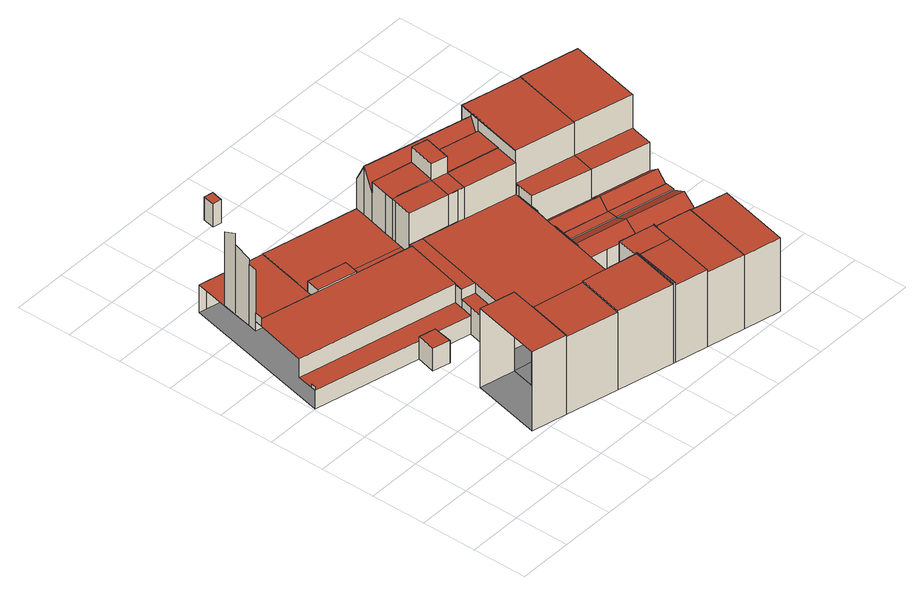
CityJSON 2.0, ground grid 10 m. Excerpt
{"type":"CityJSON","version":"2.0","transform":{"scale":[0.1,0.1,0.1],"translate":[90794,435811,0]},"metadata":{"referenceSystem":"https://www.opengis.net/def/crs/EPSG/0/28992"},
"CityObjects":{
"building1":{"type":"Building","attributes":{"TerrainHeight":0.78,"bron_tex":"UltraCAM-X 10cm juni 2008","voll_tex":"complete","bron_geo":"Lidar 15-30 punten - nov. 2008","status":"1"},"geometry":[{"type":"MultiSurface","lod":"2","boundaries":[[[0,1,2,3,4]],[[5,6,7,8]],[[9,10,11,12]],[[4,3,6,5]],[[3,2,10,9]],[[1,0,8,7]],[[13,14,2,1]],[[14,13,15,16]]],"semantics":{"surfaces":[{"type":"RoofSurface"},{"type":"GroundSurface"},{"type":"WallSurface"}],"values":[0,1,2,2,2,2,2,2]}}]},
"building2":{"type":"Building","attributes":{"TerrainHeight":0.63,"bron_tex":"UltraCAM-X 10cm juni 2008","voll_tex":"complete","bron_geo":"Lidar 15-30 punten - nov. 2008","status":"1"},"geometry":[{"type":"MultiSurface","lod":"2","boundaries":[[[17,18,19,20]],[[21,22,23,24]],[[18,17,21,24]],[[17,20,25,26]],[[20,19,23,22]],[[19,18,24,23]]],"semantics":{"surfaces":[{"type":"RoofSurface"},{"type":"GroundSurface"},{"type":"WallSurface"}],"values":[0,1,2,2,2,2]}}]},
"building3":{"type":"Building","attributes":{"TerrainHeight":0.36,"bron_tex":"UltraCAM-X 10cm juni 2008","voll_tex":"complete","bron_geo":"Lidar 15-30 punten - nov. 2008","status":"1"},"geometry":[{"type":"MultiSurface","lod":"2","boundaries":[[[27,28,29]],[[30,31,32,33,34]],[[35,34,33,36,37,38]],[[39,40,35,41,42,43,44,45,46]],[[47,26,25,48,49,50,51,52,53]],[[54,55,56,57,58,59,60,61,62]],[[63,64,65,66]],[[67,68,69,70,71,22,21,72,73]],[[74,75,47,53]],[[76,77,45,44]],[[78,79,54,62]],[[49,48,71,70]],[[48,25,22,71]],[[26,47,72,21]],[[80,81,39,46]],[[82,83,46,45]],[[27,29,51,50]],[[84,85,86,87]],[[88,89,87,90]],[[33,32,91,92]],[[93,38,41]],[[38,37,67,94]],[[36,33,92,95]],[[43,42,96,73]],[[42,41,94,96]],[[62,61,40,39]],[[60,59,31,30]],[[58,57,28,97]],[[57,56,29,28]],[[56,55,52,51]],[[63,66,35,40]],[[66,65,34,35]],[[65,64,30,34]],[[64,63,61,60]],[[98,99,50,49]]],"semantics":{"surfaces":[{"type":"RoofSurface"},{"type":"GroundSurface"},{"type":"WallSurface"}],"values":[0,0,0,0,0,0,0,1,2,2,2,2,2,2,2,2,2,2,2,2,2,2,2,2,2,2,2,2,2,2,2,2,2,2,2]}}]},
"building4":{"type":"Building","attributes":{"TerrainHeight":1.2,"bron_tex":"UltraCAM-X 10cm juni 2008","voll_tex":"complete","bron_geo":"Lidar 15-30 punten - nov. 2008","status":"1"},"geometry":[{"type":"MultiSurface","lod":"2","boundaries":[[[100,101,102]],[[16,15,103,104]],[[12,11,105,106]],[[107,108,109,110,111]],[[112,7,6,113]],[[12,106,102,101]],[[106,105,107,111]],[[105,11,114,115]],[[111,110,100,102]],[[108,107,115,116]],[[16,104,116,114]],[[103,15,7,112]]],"semantics":{"surfaces":[{"type":"RoofSurface"},{"type":"GroundSurface"},{"type":"WallSurface"}],"values":[0,0,0,0,1,2,2,2,2,2,2,2]}}]},
"building5":{"type":"Building","attributes":{"TerrainHeight":0.9,"bron_tex":"UltraCAM-X 10cm juni 2008","voll_tex":"complete","bron_geo":"Lidar 15-30 punten - nov. 2008","status":"1"},"geometry":[{"type":"MultiSurface","lod":"2","boundaries":[[[117,118,119,120]],[[121,122,123,124]],[[125,126,112,113]],[[124,123,109,108]],[[121,124,116,127]],[[118,117,104,103]],[[117,120,127,116]],[[119,118,112,126]]],"semantics":{"surfaces":[{"type":"RoofSurface"},{"type":"GroundSurface"},{"type":"WallSurface"}],"values":[0,0,1,2,2,2,2,2]}}]},
"building6":{"type":"Building","attributes":{"TerrainHeight":0.35,"bron_tex":"UltraCAM-X 10cm juni 2008","voll_tex":"complete","bron_geo":"Lidar 15-30 punten - nov. 2008","status":"1"},"geometry":[{"type":"MultiSurface","lod":"2","boundaries":[[[128,129,130,131]],[[132,133,134,135]],[[129,128,132,135]],[[128,131,133,132]],[[131,130,134,133]],[[130,129,135,134]]],"semantics":{"surfaces":[{"type":"RoofSurface"},{"type":"GroundSurface"},{"type":"WallSurface"}],"values":[0,1,2,2,2,2]}}]},
"building7":{"type":"Building","attributes":{"TerrainHeight":0.68,"bron_tex":"UltraCAM-X 10cm juni 2008","voll_tex":"complete","bron_geo":"Lidar 15-30 punten - nov. 2008","status":"1"},"geometry":[{"type":"MultiSurface","lod":"2","boundaries":[[[136,137,138,139]],[[140,141,142,143]],[[144,145,146,147,148]],[[149,150,151]],[[125,152,153,126]],[[150,149,122,121]],[[151,150,127,154]],[[137,136,120,119]],[[136,139,154,127]],[[139,138,140,143]],[[138,137,126,155]],[[143,142,145,144]],[[142,141,156,157]],[[141,140,155,153]],[[144,148,149,151]],[[148,147,152,125]],[[146,145,157,158]]],"semantics":{"surfaces":[{"type":"RoofSurface"},{"type":"GroundSurface"},{"type":"WallSurface"}],"values":[0,0,0,0,1,2,2,2,2,2,2,2,2,2,2,2,2]}}]},
"building8":{"type":"Building","attributes":{"TerrainHeight":0.31,"bron_tex":"UltraCAM-X 10cm juni 2008","voll_tex":"complete","bron_geo":"Lidar 15-30 punten - nov. 2008","status":"1"},"geometry":[{"type":"MultiSurface","lod":"2","boundaries":[[[159,160,161,99,98]],[[162,163,164,165,166,167,168,169,170,171,172,173]],[[28,27,173,172,174,175,97]],[[176,177,178]],[[37,36,179]],[[180,181,182,183]],[[184,89,185,186,187]],[[188,189,190,89,88]],[[189,191,192,190]],[[191,193,194,192]],[[195,196,197,198]],[[199,200,201,202,203,204,205]],[[205,204,206,207]],[[208,209,208,210]],[[211,212,213]],[[214,215,125,113,6,70,69,68,67,216]],[[180,183,186,185]],[[183,182,201,200]],[[182,181,195,198]],[[181,180,190,192]],[[209,208,170,169]],[[208,210,171,170]],[[213,212,217,218]],[[219,211,206,204]],[[212,219,204,202]],[[162,173,161,160]],[[172,220,221,222]],[[168,167,223,224]],[[167,166,225,226]],[[165,164,125,215]],[[164,163,123,122]],[[163,162,110,109]],[[175,174,178,177]],[[174,172,222,227]],[[173,27,99,161]],[[89,184,85,84]],[[184,187,228,86]],[[187,186,200,199]],[[185,229,190]],[[188,88,90,227]],[[189,188,227,230]],[[231,189,230,221]],[[191,231,220,232]],[[194,193,218,233]],[[193,191,232,171]],[[198,197,202,201]],[[197,196,233,217]],[[196,195,192,194]],[[177,176,32,31]],[[176,178,227,91]],[[179,36,95,228]],[[59,58,97,175]],[[234,235,236,223]],[[159,98,70,6]],[[160,159,101,100]],[[199,205,237,179]],[[205,207,37,237]],[[207,206,216,67]]],"semantics":{"surfaces":[{"type":"RoofSurface"},{"type":"GroundSurface"},{"type":"WallSurface"}],"values":[0,0,0,0,0,0,0,0,0,0,0,0,0,0,0,1,2,2,2,2,2,2,2,2,2,2,2,2,2,2,2,2,2,2,2,2,2,2,2,2,2,2,2,2,2,2,2,2,2,2,2,2,2,2,2,2,2,2]}}]},
"building9":{"type":"Building","attributes":{"TerrainHeight":0.52,"bron_tex":"UltraCAM-X 10cm juni 2008","voll_tex":"complete","bron_geo":"Lidar 15-30 punten - nov. 2008","status":"1"},"geometry":[{"type":"MultiSurface","lod":"2","boundaries":[[[238,239,240,241,242,243]],[[152,244,245,153]],[[239,246,158,156]],[[243,242,247,152]],[[242,241,244,247]],[[241,240,248,249]],[[240,239,153,245]],[[250,251,147,252]],[[253,250,252,146]],[[251,253,246,243]]],"semantics":{"surfaces":[{"type":"RoofSurface"},{"type":"GroundSurface"},{"type":"WallSurface"}],"values":[0,1,2,2,2,2,2,2,2,2]}}]},
"building10":{"type":"Building","attributes":{"TerrainHeight":0.61,"bron_tex":"UltraCAM-X 10cm juni 2008","voll_tex":"complete","bron_geo":"Lidar 15-30 punten - nov. 2008","status":"1"},"geometry":[{"type":"MultiSurface","lod":"2","boundaries":[[[254,249,248,255,256]],[[244,257,258,245]],[[249,254,259,244]],[[254,256,257,259]],[[255,248,245,258]]],"semantics":{"surfaces":[{"type":"RoofSurface"},{"type":"GroundSurface"},{"type":"WallSurface"}],"values":[0,1,2,2,2]}}]},
"building11":{"type":"Building","attributes":{"TerrainHeight":0.16,"bron_tex":"UltraCAM-X 10cm juni 2008","voll_tex":"complete","bron_geo":"Lidar 15-30 punten - nov. 2008","status":"1"},"geometry":[{"type":"MultiSurface","lod":"2","boundaries":[[[260,261,262]],[[263,264,265]],[[266,267,268,269]],[[270,271,272,273,267,266]],[[274,275,276,277,278]],[[278,277,279,280]],[[281,282,283,284,285]],[[286,287,288,289,290,291,292]],[[293,294,295,296,297]],[[216,298,299,300,301,302,303,215,214]],[[289,288,260,262]],[[288,287,208,209]],[[287,286,210,208]],[[290,289,280,279]],[[297,304,305,213]],[[306,296,211,219]],[[304,306,219,305]],[[296,295,298,216]],[[295,294,299,298]],[[293,297,286,292]],[[261,260,169,168]],[[262,261,224,307]],[[264,263,166,165]],[[263,265,281,285]],[[265,308,266,269]],[[308,264,270,266]],[[273,272,309,302]],[[272,271,303,309]],[[271,270,215,303]],[[275,274,235,234]],[[274,278,310,236]],[[278,280,307,310]],[[285,284,226,225]],[[284,283,276,275]],[[282,281,269,268]]],"semantics":{"surfaces":[{"type":"RoofSurface"},{"type":"GroundSurface"},{"type":"WallSurface"}],"values":[0,0,0,0,0,0,0,0,0,1,2,2,2,2,2,2,2,2,2,2,2,2,2,2,2,2,2,2,2,2,2,2,2,2,2]}}]},
"building12":{"type":"Building","attributes":{"TerrainHeight":0.13,"bron_tex":"UltraCAM-X 10cm juni 2008","voll_tex":"complete","bron_geo":"Lidar 15-30 punten - nov. 2008","status":"1"},"geometry":[{"type":"MultiSurface","lod":"2","boundaries":[[[268,267,311,312]],[[267,273,313,314,311]],[[277,276,315,316]],[[317,277,316,318]],[[283,282,319,320]],[[292,291,290,321,322,323]],[[324,325,326,327,328,329]],[[299,330,331,332,333,334,335,302,301,300]],[[321,290,317,318]],[[329,328,294,293]],[[328,327,330,299]],[[327,326,331,330]],[[324,329,292,323]],[[314,313,335,334]],[[313,273,302,335]],[[317,279,277]],[[283,320,315,276]],[[319,282,268,312]]],"semantics":{"surfaces":[{"type":"RoofSurface"},{"type":"GroundSurface"},{"type":"WallSurface"}],"values":[0,0,0,0,0,0,0,1,2,2,2,2,2,2,2,2,2,2]}}]}
},
"vertices":[
[175,115,155],[238,100,155],[258,185,155],[267,227,155],[204,242,155],[204,242,0],[267,227,0],[238,100,0],[175,115,0],[267,227,120],[258,185,120],[258,185,116],[267,227,116],[238,100,156],[258,185,156],[238,100,152],[258,185,152],
[196,356,44],[188,322,44],[219,314,44],[226,349,44],[196,356,0],[226,349,0],[219,314,0],[188,322,0],[226,349,36],[196,356,36],
[298,357,72],[302,373,72],[301,372,72],[224,503,55],[327,479,55],[331,497,55],[333,505,55],[230,529,55],[159,545,55],[342,545,55],[359,616,55],[185,656,55],[37,546,55],[153,519,55],[185,656,54],[81,680,54],[68,683,54],[54,621,54],[48,595,55],[41,562,55],[4,400,36],[227,349,36],[292,334,36],[298,357,36],[301,372,36],[12,439,36],[6,409,36],[34,532,74],[12,439,73],[301,372,73],[302,373,73],[326,475,74],[327,479,74],[224,503,74],[153,519,74],[37,546,74],[153,519,77],[224,503,77],[230,529,77],[159,545,77],[359,616,0],[326,475,0],[302,373,0],[292,334,0],[227,349,0],[4,400,0],[68,683,0],[6,409,43],[4,400,43],[54,621,199],[48,595,214],[37,546,91],[34,532,91],[41,562,175],[37,546,175],[48,595,192],[41,562,186],[338,528,133],[342,544,133],[342,544,0],[338,528,0],[336,520,134],[338,528,134],[336,520,0],[331,497,0],[333,505,0],[165,571,55],[185,656,0],[342,545,0],[81,680,0],[326,475,72],[292,334,52],[298,357,52],
[293,222,43],[267,227,43],[293,221,43],[333,78,152],[354,165,152],[283,179,116],[293,221,116],[283,179,63],[354,165,63],[364,208,63],[293,222,63],[293,221,63],[333,78,0],[364,208,0],[258,185,0],[283,179,0],[354,165,0],
[354,165,155],[333,78,155],[435,54,155],[456,144,155],[456,144,66],[466,186,66],[364,208,66],[354,165,66],[466,186,0],[435,54,0],[456,144,0],
[241,818,46],[237,797,46],[252,794,46],[257,815,46],[241,818,0],[257,815,0],[252,794,0],[237,797,0],
[456,144,157],[435,54,157],[439,53,157],[457,143,157],[439,53,151],[499,40,151],[520,130,151],[457,143,151],[457,143,150],[520,130,150],[528,163,150],[530,172,150],[466,186,150],[466,186,69],[456,144,69],[457,143,69],[530,172,0],[499,40,0],[457,143,0],[439,53,0],[499,40,144],[520,130,144],[528,163,144],
[267,227,52],[293,222,52],[323,351,52],[293,222,72],[364,208,72],[466,186,72],[490,287,72],[503,344,72],[505,355,72],[513,387,72],[523,433,72],[524,438,72],[524,439,72],[353,480,72],[323,351,72],[328,486,72],[327,479,72],[331,497,56],[327,479,56],[328,486,56],[350,577,55],[410,511,166],[439,504,166],[451,553,166],[422,560,166],[342,544,134],[410,511,136],[422,560,136],[350,577,134],[328,486,134],[400,469,134],[410,511,134],[429,462,134],[439,504,134],[524,439,134],[534,482,134],[439,504,135],[534,482,135],[545,531,135],[451,553,135],[350,577,112],[422,560,112],[451,553,112],[545,531,112],[548,542,135],[550,550,151],[355,597,151],[554,571,111],[359,616,114],[524,438,92],[523,433,92],[524,439,92],[554,571,158],[545,531,158],[524,439,158],[524,438,0],[490,287,0],[554,571,0],[545,531,0],[524,439,0],[550,550,158],[418,465,72],[418,465,0],[353,480,0],[505,355,0],[513,387,0],[503,344,39],[505,355,39],[328,486,0],[350,577,0],[348,526,134],[400,469,0],[418,465,134],[429,462,72],[534,482,0],[505,355,36],[508,368,46],[508,368,0],[355,597,55],
[529,170,146],[499,40,146],[567,24,146],[597,156,146],[536,170,146],[530,172,146],[597,156,0],[567,24,0],[528,163,146],[536,170,0],[567,24,145],[597,156,145],[529,170,152],[530,172,152],[529,170,150],[528,163,152],
[623,149,145],[634,9,145],[664,140,145],[664,140,0],[634,9,0],[623,149,0],
[523,433,74],[513,387,74],[516,401,74],[503,344,74],[490,287,74],[501,338,74],[495,312,53],[604,288,53],[610,313,38],[501,338,38],[490,287,38],[544,275,38],[582,266,38],[598,262,38],[508,368,47],[505,355,37],[613,331,37],[618,352,55],[510,377,55],[623,373,36],[516,401,34],[501,338,40],[610,313,40],[613,331,40],[505,355,40],[503,344,40],[524,439,94],[524,438,94],[523,433,94],[516,401,94],[623,373,94],[630,406,94],[632,414,94],[632,414,159],[662,546,159],[609,558,159],[554,571,159],[524,439,159],[609,558,0],[662,546,0],[632,414,0],[630,406,0],[598,262,0],[544,275,0],[548,542,159],[548,542,158],[550,550,159],[516,401,0],[495,312,74],[582,266,0],[510,377,0],
[711,263,53],[717,289,38],[651,250,38],[705,238,38],[720,306,37],[725,327,55],[623,373,37],[729,346,39],[717,289,40],[720,306,40],[729,346,94],[737,381,94],[739,388,94],[739,388,160],[739,390,160],[769,522,160],[717,534,160],[662,546,160],[632,414,160],[717,534,0],[769,522,0],[739,390,0],[737,381,0],[705,238,0],[651,250,0]
]}
